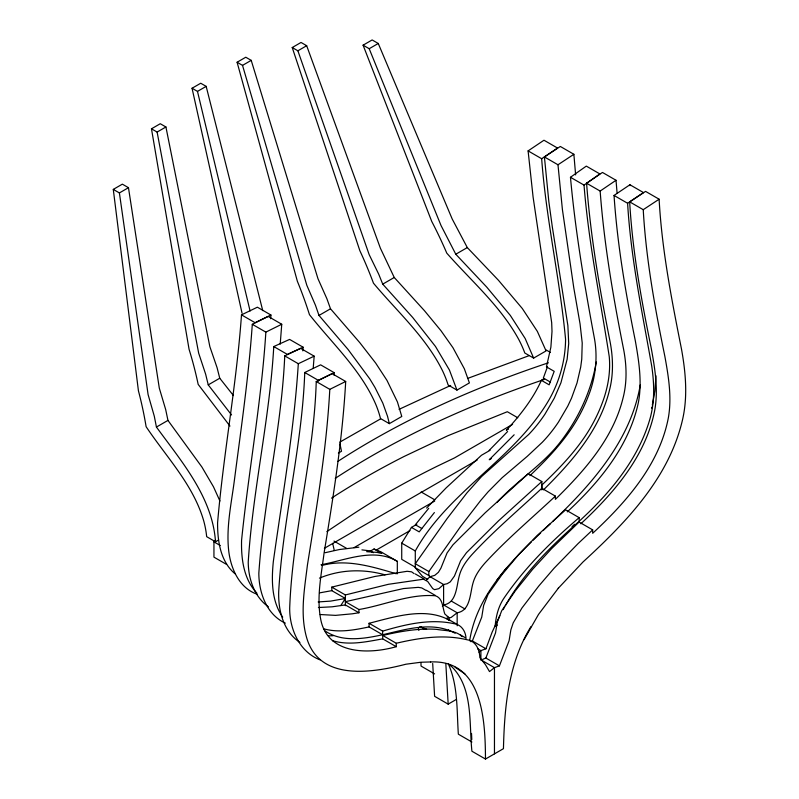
<?xml version="1.0" encoding="UTF-8"?>
<svg xmlns="http://www.w3.org/2000/svg" width="799" height="799" viewBox="0 0 799 799"><rect width="100%" height="100%" fill="white"/><g stroke="black" fill="none" stroke-linecap="round" stroke-linejoin="round"><path stroke-width="1.2" d="M655.959 375.78L654.93 390.881L652.324 405.123M334.012 375.111L334.192 372.674L320.629 364.843L304.749 372.494C302.132 446.242 282.996 518.201 278.691 591.669C278.122 610.436 283.365 631.48 299.915 642.426M318.252 381.333L318.312 380.324L334.192 372.674M396.264 646.691L382.701 638.86L382.701 635.435L396.264 643.265L396.264 646.691C368.619 654.591 327.011 654.731 320.609 618.766C316.504 596.933 321.348 574.711 324.074 553.028C333.393 496.149 342.491 439.08 345.697 381.473L332.134 373.642L316.234 381.523C314.077 457.817 292.464 532.094 289.687 608.179C289.538 629.113 299.455 651.984 320.099 659.884M345.697 381.473L329.797 389.353C326.631 448.409 316.714 506.806 307.415 565.123C304.509 589.033 299.875 614.012 306.646 637.692C319.34 681.677 372.334 672.868 405.902 664.219L420.913 662.241L430.671 661.952M313.188 368.389L314.177 356.164L300.614 348.334L284.744 355.885C281.518 428.923 263.8 500.424 258.836 573.163C258.846 592.568 266.566 614.581 285.343 623.15M314.177 356.164L298.307 363.715C294.082 430.112 282.526 495.69 273.338 561.497C271.43 580.284 271.44 601.048 282.716 617.168M280.209 344.139L281.747 324.254L268.184 316.424L252.294 324.294C248.699 376.459 241.108 428.234 234.417 480.059C231.43 503.15 226.187 526.441 228.604 549.862C230.472 567.869 238.951 588.144 257.448 594.336M281.747 324.254L265.857 332.124C261.383 401.897 248.649 470.821 241.578 540.284C241.078 558.671 243.635 579.135 256.819 593.048M270.621 318.711L270.941 315.026L257.378 307.196L241.498 314.866C236.534 384.489 223.51 453.283 217.588 522.756C217.458 540.783 220.354 561.477 235.006 573.752M302.831 350.881L303.171 347.245L289.608 339.415L273.767 346.556C269.672 418.886 252.804 489.887 248.229 562.037C248.359 578.806 254.242 596.733 268.394 606.811M469.662 640.758C475.745 601.038 503.42 568.928 531.325 541.872M640.289 384.858C630.83 440.009 592.149 483.924 552.938 521.228M596.284 361.967C591.28 390.931 578.596 418.336 560.698 441.567C542.751 465.068 516.893 480.579 497.128 502.301M651.824 407.13L651.555 408.139M547.485 366.701L543.35 378.037L550.471 382.142M482.706 659.365L485.862 658.026L495.52 632.908L497.298 622.051L501.712 610.716L515.385 590.731L532.753 569.168L551.64 548.593L579.105 522.037L592.668 529.867L592.668 533.303C626.436 501.892 659.305 464.708 668.314 418.017C672.009 397.473 668.523 376.569 664.848 356.284C654.93 307.885 646.021 259.096 643.235 209.688L629.672 201.857L645.562 191.38L659.125 199.211C661.842 249.787 671.639 299.585 681.507 349.153C685.732 372.733 687.969 397.273 682.276 420.823C668.523 478.691 625.457 523.015 583.02 561.957L558.251 588.294M396.264 643.265C419.315 637.842 443.605 634.136 467.006 639.749C475.795 640.888 479.65 649.697 479.839 657.627L485.472 664.698L489.507 671.589L494.461 667.664L499.425 665.857L509.083 640.748L510.861 629.882L513.208 622.87L521.917 608.039L538.746 586.057L554.097 568.219L578.126 543.54L592.668 529.867M470.861 641.707L472.379 640.958L481.757 617.068L483.625 605.502L488.079 594.316L501.962 574.651L518.701 554.556L537.248 535.44L565.602 509.822L579.165 517.652L579.165 521.278C551.2 546.087 523.864 572.673 505.407 605.582M479.05 652.284L480.898 650.626L485.942 648.788L492.114 632.179L499.844 615.679M530.975 626.586C508.404 663.11 504.449 706.775 503.45 748.673L485.472 759.05L471.909 751.22C468.863 722.286 473.667 686.131 449.647 664.678M442.346 606.141L443.605 604.933C456.868 602.965 456.419 585.697 459.355 575.56C461.393 567.739 466.246 561.048 471.52 555.075C493.382 531.225 518.241 510.371 541.822 488.279L555.385 496.109L555.385 499.355C584.309 470.881 612.953 438.841 622.94 398.411C627.165 382.481 626.716 365.732 623.669 349.652C613.213 297.218 604.134 244.424 600.149 191.061L586.586 183.231L602.466 172.444L616.029 180.274L617.118 193.408M447.27 616.778L449.358 617.977L451.225 617.377L457.168 612.763C470.431 610.796 469.982 593.527 472.918 583.39C474.956 575.57 479.809 568.878 485.083 562.905C506.946 539.055 531.804 518.211 555.385 496.109M544.538 378.516L541.382 380.344C533.003 399.031 520.119 415.26 506.386 430.301L508.514 429.073M524.054 639.659L538.516 614.401L558.371 588.164M503.14 609.637L504.788 606.611M415.29 567.18L401.727 559.35L401.727 543.14L411.445 527.4L416.828 524.294M427.725 579.375L422.511 576.359L415.29 567.729L415.29 550.97C448.439 490.936 514.985 458.846 549.203 399.52C559.57 381.233 565.412 360.339 565.572 339.295C559.889 278.911 546.126 219.335 541.662 158.721L528.099 150.891L543.979 140.225L557.542 148.055L541.662 158.721M340.783 605.542L345.378 598.481L331.805 590.651L319.52 592.888M430.291 577.287L428.853 575.56L428.853 571.555L460.713 526.361L480.539 500.663L488.119 491.824L502.142 477.702L527.31 456.299L542.251 442.316A90.087 52.015 -60 0 0 558.551 421.942L567.789 406.092L571.545 398.092L577.028 382.931L580.693 367.101L581.752 359.18L582.221 343.021L580.074 323.985L573.772 287.75L562.416 209.628L557.982 164.774L544.419 156.944L560.309 146.457L573.872 154.287L575.63 174.901M496.758 580.384L506.356 568.139M434.386 512.559L419.205 531.884L411.445 527.4M428.733 508.314L415.35 524.753L421.752 528.449M426.616 508.074L446.122 487.899L481.477 455.26L490.087 450.286M507.625 431.52L489.158 450.406M514.156 434.786L489.238 459.745L491.395 458.496M584.029 185.098L599.869 173.942L586.306 166.112L570.466 177.268L584.029 185.098C588.573 242.846 600.409 299.595 609.257 356.714C610.736 372.743 607.689 388.863 601.937 403.825A95.301 55.021 -60 0 1 585.028 436.414C572.863 454.471 557.612 470.162 541.832 485.063L541.802 489.897L541.832 481.537L528.269 473.707L485.213 512.758L452.923 544.858L447.08 552.918L440.898 568.189L438.401 572.304L434.736 575.38L430.042 576.678L426.456 580.024M226.586 564.434L213.942 557.133L213.942 541.862L215.57 540.194M543.49 489.857C571.824 461.872 599.59 430.212 609.377 390.581C613.592 374.651 613.153 357.902 610.106 341.822C599.649 289.388 590.571 236.594 586.586 183.231M580.833 523.794C614.012 492.863 645.892 456.039 654.751 410.187C658.446 389.632 654.96 368.738 651.285 348.454C641.357 300.054 632.458 251.266 629.672 201.857M533.113 540.154L540.683 532.913M529.907 475.655C545.118 461.253 559.719 446.002 571.465 428.584A95.301 55.021 -60 0 0 588.374 395.994C595.525 378.027 597.832 358.272 594.566 339.185C584.528 285.533 575.4 231.66 570.466 177.268M550.491 523.585L543.13 530.586M567.28 511.859C599.35 482.177 629.083 446.152 638.401 402.416C642.236 381.962 638.88 361.108 635.335 340.873C625.607 292.834 617.327 244.394 614.041 195.445L629.922 184.749L643.485 192.579L627.605 203.276C630.84 258.227 642.176 312.169 651.754 366.242C654.231 383.16 654.781 400.639 650.406 417.308C638.93 458.726 610.286 492.753 579.165 521.278M574.571 524.294L572.064 526.641M541.832 481.537L498.776 520.588L466.486 552.688L460.643 560.748L454.461 576.019L450.286 581.862L447.18 583.719L443.605 584.508L430.042 576.678M579.165 517.652C551.37 541.233 525.303 567.19 504.559 597.292C498.546 605.792 495.929 616.039 495.16 626.296L497.268 625.078M600.149 191.061L616.029 180.274M557.982 164.774L573.872 154.287M643.235 209.688L659.125 199.211M337.957 461.333C403.165 418.996 474.816 387.365 548.434 362.796M335.22 478.371C399.82 436.034 470.861 404.294 543.889 379.585M339.705 442.197L380.634 418.846M242.047 313.228L192.05 88.25L200.729 83.236L206.172 86.372L262.751 310.621M237.093 62.242L245.772 57.228L251.216 60.364L317.982 278.741L326.901 298.746L330.506 308.794L359.79 342.651L375.66 363.056L386.996 380.424L397.433 401.947L401.777 416.469L389.333 423.65L380.504 418.556A66.127 37.263 58.8 0 0 375.85 404.544C360.908 369.867 332.484 343.79 309.453 314.636A264.958 149.313 58.8 0 0 297.368 281.298L237.093 62.242L242.526 65.378L306.786 285.203L315.495 305.338L318.991 315.445L348.034 349.433L369.817 378.946L374.941 387.395L382.801 403.096L387.545 416.349L389.333 423.65M192.05 88.25L197.483 91.386L206.172 86.372M242.526 65.378L251.216 60.364M229.962 426.077L198.172 384.379A266.876 169.198 65.4 0 0 189.073 349.313L151.47 128.799L160.269 123.725L165.922 126.981L209.857 346.656L217.068 367.65L219.755 378.227L233.468 395.605M292.224 47.541L301.033 42.457L306.676 45.713L380.384 248.199L394.247 277.483L424.459 310.701L440.978 330.716L452.963 347.715L464.349 368.788L469.403 382.911L456.958 390.102L448.129 384.998A66.507 34.856 55.8 0 0 442.806 371.335C426.227 337.338 397.373 311.8 373.463 283.176A266.317 139.595 55.8 0 0 359.86 250.706L292.224 47.541L297.877 50.796L369.188 254.661L378.766 274.297L382.731 284.134L412.743 317.533L435.485 346.466L449.438 370.057L456.958 390.102M151.47 128.799L157.113 132.065L165.922 126.981M297.877 50.796L306.676 45.713M218.616 539.974L215.51 541.772L206.671 536.668A67.476 44.764 68.8 0 0 203.875 521.437C193.648 485.153 166.592 457.338 146.117 426.696A269.902 179.036 68.8 0 0 138.427 390.821L113.288 189.393L122.357 184.16L128.469 187.695L159.301 388.114L165.693 409.587L167.96 420.404L201.937 467.065L213.483 486.801L219.935 501.023M363.086 45.183L372.144 39.95L378.257 43.476L452.204 219.006L467.305 247.58L498.406 280.229L522.266 308.464L537.357 331.395L546.077 350.921L533.632 358.102L524.803 353.008A67.236 32.679 53.2 0 0 518.841 339.625C500.753 306.317 471.51 281.238 446.771 253.123A268.993 130.756 53.2 0 0 431.76 221.473L363.086 45.183L369.198 48.709L441.008 225.478L455.79 254.232L486.691 287.051L510.311 315.425L525.163 338.486L533.632 358.102M113.288 189.393L119.401 192.929L128.469 187.695M369.198 48.709L378.257 43.476M318.991 315.445L330.506 308.794M231.57 414.971L208.239 384.878L219.755 378.227M382.731 284.134L394.247 277.483M215.51 541.772C212.484 497.148 181.583 461.612 156.434 427.056L167.96 420.404M455.79 254.232L467.305 247.58M338.377 453.073L341.493 451.275L339.955 443.825M326.861 531.605L347.365 517.892A826.116 476.953 0 0 1 437.123 466.256L454.461 457.937L512.608 424.369M324.374 548.314L477.123 460.114M353.977 547.665L434.726 501.043M369.727 551.49L374.032 549.003L381.183 551.959L397.313 561.347L397.313 573.822M376.589 549.882L409.967 530.606M432.688 663.49L434.616 696.309L448.179 704.139L456.169 699.534M399.051 409.338L450.686 385.458M270.941 315.026L255.061 322.696L241.498 314.866M303.171 347.245L287.33 354.386L273.767 346.556M467.585 378.436L528.968 355.705M319.44 578.136C340.304 569.447 363.385 568.688 385.038 574.861M321.817 565.512C346.596 558.651 372.404 566.741 396.244 573.752M455.15 633.257C432.529 620.913 405.892 629.422 382.631 634.746L369.068 626.915L369.068 623.29C394.576 616.868 425.477 606.511 450.167 620.613L446.911 618.496L455.949 623.719M369.068 623.29L382.631 631.12C405.463 624.409 429.642 618.546 453.442 623.57C461.163 624.229 465.837 631.3 466.027 638.581M331.805 590.651L331.805 587.125L374.861 576.469L407.15 571.285L411.595 571.834L414.122 573.632M331.805 587.125L345.378 594.955L388.424 584.299L423.48 579.215L427.685 581.462L432.738 588.573L434.556 589.682L438.911 588.633L443.605 584.508L443.605 605.592M425.657 590.191L421.752 587.924L418.316 587.355L403.475 588.563L345.378 601.687L358.941 609.517C384.219 605.282 409.358 593.687 435.315 595.754C443.026 598.111 442.496 607.829 444.833 613.992L449.358 617.977M321.028 564.753C345.368 560.379 373.782 547.295 397.313 561.347M325.183 552.708L339.355 549.542L358.861 547.195M382.701 635.435C400.339 631.43 418.446 628.064 436.614 629.362C445.133 630.93 455.57 630.051 462.162 636.683M369.068 626.915C354.207 630.091 338.446 633.008 323.505 628.763M345.378 598.481L330.636 601.108L318.162 601.937M382.701 638.86C366.242 641.837 348.863 645.682 332.414 640.638M358.941 609.517L358.941 612.763L352.279 613.812L335.53 615.37L320.219 614.531M328.439 635.854L333.203 635.724M318.421 607.52L332.094 606.811L345.378 604.933L358.941 612.763M366.621 551.68L376.948 552.379L381.792 553.487L374.032 549.003M361.927 549.882L370.117 550.871L373.323 552.718M430.561 661.952C483.025 659.565 485.273 721.427 485.472 759.05M419.735 626.736L426.606 629.242M455.04 667.205L464.868 673.837M614.041 195.445L627.605 203.276M546.236 350.012L550.451 352.449M541.382 380.344L549.153 384.828L554.196 371.335L546.436 366.851L550.881 347.185L552.009 331.465L551.68 322.636L533.093 197.043L528.099 150.891M517.772 417.757L507.325 411.725L447.839 435.755L404.134 456.449A826.575 477.213 0 0 0 331.505 498.147M252.294 324.294L265.857 332.124M284.744 355.885L298.307 363.715M304.749 372.494L318.312 380.324M316.234 381.523L329.797 389.353M421.153 491.964L434.756 499.814M401.727 543.14L415.29 550.97M428.853 571.555L415.29 563.724L447.15 518.531L466.976 492.833L481.567 476.554L528.688 434.486A90.087 52.015 -60 0 0 544.988 414.112L554.226 398.262L560.928 382.801L567.13 359.27L568.708 343.54L567.869 325.563L552.359 227.206L548.853 201.797L544.419 156.944M415.29 567.729L428.853 575.56M415.34 573.972L424.389 579.185M451.405 601.138L464.968 608.968M426.336 590.241L435.375 595.465M333.982 541.083L346.536 548.334M443.605 604.933L457.168 612.763L457.168 625.787M472.379 640.958L485.942 648.788M460.494 634.925L465.018 637.542M477.772 648.818L480.898 650.626L480.898 659.924M485.862 658.026L499.425 665.857M480.898 659.834L494.461 667.664L494.461 753.866M213.942 541.862L220.264 545.517M434.616 673.907L421.053 666.076L420.963 662.551M471.909 742.011L458.346 734.181C456.728 710.77 458.197 685.882 448.349 663.969M325.063 630.93C342.032 642.496 363.835 638.85 382.631 634.746L382.631 631.12M449.378 664.578L451.305 666.006M446.591 618.266L448.479 619.874M448.389 629.722L450.197 631.32M421.572 627.075L423.79 629.232M418.336 628.404L418.896 630.441M208.239 384.878L205.663 374.242L198.661 353.118L157.113 132.065M197.483 91.386L250.097 311.021M332.684 543.39L334.272 550.421M156.434 427.056L154.287 416.179L148.095 394.576L119.401 192.929M629.922 184.749L629.982 185.698M448.179 704.139L445.812 663.44M471.52 733.412L471.8 739.554M345.378 594.955L345.378 605.692"/></g></svg>
